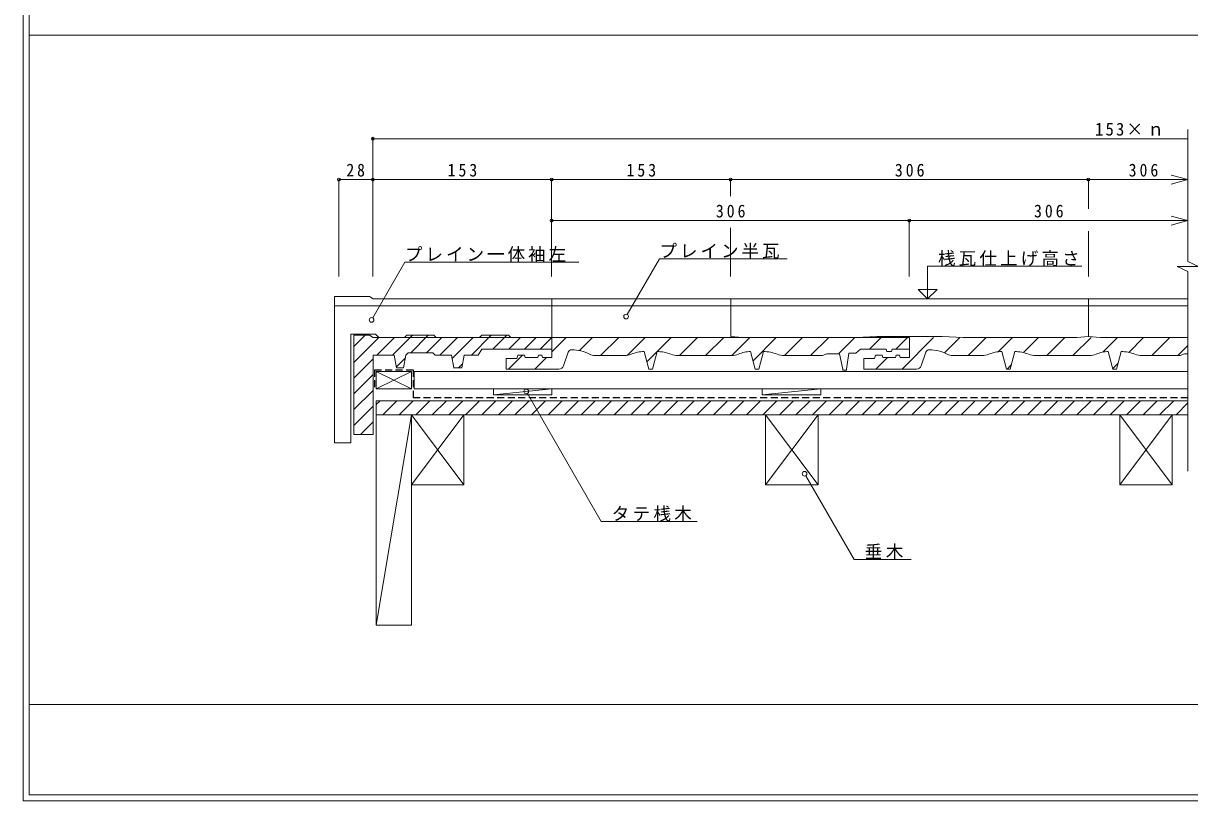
# Model space of a CAD drawing. Units: millimetres, scale not verified. Extents: x -941 to 1052, y -1622 to 1214.
# Drawn here: x -941 to 57, y -136 to 529 of the extents above; entities that cross this region are included whole.
import ezdxf

# ---------------------------------------------------------------- set-up
doc = ezdxf.new("R2010")
doc.units = ezdxf.units.MM
doc.header["$LTSCALE"] = 5
doc.header["$PDMODE"] = 32
doc.header["$PDSIZE"] = 2.5
doc.linetypes.add('DASHED1', pattern=[1.8, 1.2, -0.6])
doc.layers.add('3-2', color=4, linetype='Continuous')
doc.layers.add('4-0', color=3, linetype='Continuous', lineweight=18)
doc.styles.add('ＭＳ ゴシック', font='')
doc.styles.get('ＭＳ ゴシック').set_extended_font_data('MS Gothic')

msp = doc.modelspace()

# ---------------------------------------------------------------- linework, layer by layer
at = {"layer": '3-2', "color": 6, "linetype": 'DASHED1'}
for p, q in [((-640.872, 232.722), (-607.872, 232.722)), ((-640.872, 232.722), (-640.872, 216.222)), ((-607.872, 232.722), (-607.872, 208.722)), ((55.04, 208.722), (-607.872, 208.722))]:
    msp.add_line(p, q, dxfattribs=at)
at = {"layer": '4-0', "color": 7}
for p, q in [((-941.371, -135.949), (-941.371, 1214.051)), ((-642.372, 430.311), (-642.372, 395.311)), ((-642.372, 430.311), (55.04, 430.311)), ((55.04, 438.154), (55.04, 325.289)), ((55.04, 395.311), (40.551, 399.194)), ((-642.372, 395.311), (-671.371, 395.311)), ((-671.371, 395.311), (-671.371, 312.571)), ((-642.372, 395.311), (-489.372, 395.311)), ((-642.372, 395.311), (-642.372, 360.311)), ((-642.372, 395.311), (-642.372, 312.571)), ((-489.372, 395.311), (-489.372, 360.311)), ((-489.372, 395.311), (-336.288, 395.311)), ((-336.288, 395.311), (-30.148, 395.311)), ((-336.288, 395.311), (-336.288, 381.163)), ((-30.148, 395.311), (55.04, 395.311)), ((-30.148, 395.311), (-30.148, 370.349)), ((55.04, 395.311), (40.551, 391.429)), ((-489.372, 360.311), (-489.372, 312.571)), ((-489.372, 360.311), (-489.372, 312.571)), ((-489.372, 360.311), (-183.372, 360.311)), ((-183.372, 360.311), (-183.372, 312.571)), ((55.04, 360.311), (40.551, 364.194)), ((-336.288, 353.952), (-336.288, 312.571)), ((-30.148, 351.233), (-30.148, 312.571)), ((-614.874, 324.782), (-642.47, 276.983)), ((-614.874, 324.782), (-465.999, 324.782)), ((-397.126, 327.696), (-424.722, 279.897)), ((-397.126, 327.696), (-287.796, 327.696)), ((-167.669, 321.261), (-35.675, 321.261)), ((45.938, 321.007), (64.142, 321.007)), ((55.04, 316.723), (45.938, 321.007)), ((64.142, 321.007), (55.04, 325.289)), ((55.04, 145.844), (55.04, 316.723)), ((-446.876, 102.809), (-510.112, 212.337)), ((-639.372, 206.222), (55.04, 206.222)), ((-639.372, 194.222), (-639.372, 206.222)), ((-639.372, 202.864), (-636.014, 206.222)), ((-633.872, 194.222), (-621.871, 206.222)), ((-619.729, 194.222), (-607.729, 206.222)), ((-605.587, 194.222), (-593.586, 206.222)), ((-591.444, 194.222), (-579.444, 206.222)), ((-577.302, 194.222), (-565.302, 206.222)), ((-563.16, 194.222), (-551.159, 206.222)), ((-549.017, 194.222), (-537.017, 206.222)), ((-534.875, 194.222), (-522.875, 206.222)), ((-520.733, 194.222), (-508.732, 206.222)), ((-506.59, 194.222), (-494.59, 206.222)), ((-492.448, 194.222), (-480.448, 206.222)), ((-478.306, 194.222), (-466.305, 206.222)), ((-464.163, 194.222), (-452.163, 206.222)), ((-450.021, 194.222), (-438.021, 206.222)), ((-435.879, 194.222), (-423.878, 206.222)), ((-421.736, 194.222), (-409.736, 206.222)), ((-407.594, 194.222), (-395.593, 206.222)), ((-393.452, 194.222), (-381.451, 206.222)), ((-379.309, 194.222), (-367.309, 206.222)), ((-365.167, 194.222), (-353.166, 206.222)), ((-351.024, 194.222), (-339.024, 206.222)), ((-336.882, 194.222), (-324.882, 206.222)), ((-322.74, 194.222), (-310.739, 206.222)), ((-308.597, 194.222), (-296.597, 206.222)), ((-294.455, 194.222), (-282.455, 206.222)), ((-280.313, 194.222), (-268.312, 206.222)), ((-266.17, 194.222), (-254.17, 206.222)), ((-252.028, 194.222), (-240.028, 206.222)), ((-237.886, 194.222), (-225.885, 206.222)), ((-223.743, 194.222), (-211.743, 206.222)), ((-209.601, 194.222), (-197.601, 206.222)), ((-195.459, 194.222), (-183.458, 206.222)), ((-181.316, 194.222), (-169.316, 206.222)), ((-167.174, 194.222), (-155.173, 206.222)), ((-153.031, 194.222), (-141.031, 206.222)), ((-138.889, 194.222), (-126.889, 206.222)), ((-124.747, 194.222), (-112.746, 206.222)), ((-110.604, 194.222), (-98.604, 206.222)), ((-96.462, 194.222), (-84.462, 206.222)), ((-82.32, 194.222), (-70.319, 206.222)), ((-68.177, 194.222), (-56.177, 206.222)), ((-54.035, 194.222), (-42.035, 206.222)), ((-39.893, 194.222), (-27.892, 206.222)), ((-25.75, 194.222), (-13.75, 206.222)), ((-11.608, 194.222), (0.392, 206.222)), ((2.534, 194.222), (14.535, 206.222)), ((16.677, 194.222), (28.677, 206.222)), ((30.819, 194.222), (42.819, 206.222)), ((44.961, 194.222), (55.04, 204.3)), ((-639.372, 194.222), (55.04, 194.222)), ((-230.586, 70.433), (-271.918, 142.022)), ((-446.876, 102.809), (-364.876, 102.809)), ((-230.586, 70.433), (-181.71, 70.433)), ((-941.371, -135.949), (1048.629, -135.949))]:
    msp.add_line(p, q, dxfattribs=at)
at = {"layer": '4-0', "color": 2}
for q in [(-936.371, 1209.051), (1043.629, -130.949)]:
    msp.add_line((-936.371, -130.949), q, dxfattribs=at)
at = {"layer": '4-0', "color": 4}
for p, q in [((1043.629, 519.012), (-936.371, 519.012)), ((-639.372, 231.222), (-609.372, 231.222)), ((-639.372, 216.222), (-609.372, 216.222)), ((55.04, 216.222), (-606.872, 216.222)), ((-539.155, 211.222), (-489.155, 216.222)), ((-489.155, 216.232), (-489.155, 211.222)), ((-309.158, 211.222), (-259.158, 216.222)), ((-259.158, 216.232), (-259.158, 211.222)), ((-639.372, 194.222), (-609.372, 194.222)), ((-639.372, 194.222), (-639.372, 14.222)), ((-609.372, 194.222), (-639.372, 14.222)), ((-564.372, 194.222), (-609.372, 134.222)), ((-609.372, 194.222), (-609.372, 14.222)), ((-306.372, 134.222), (-261.372, 194.222)), ((-306.372, 194.222), (-306.372, 134.222)), ((-3.372, 134.222), (41.628, 194.222)), ((-3.372, 194.222), (-3.372, 134.222)), ((-609.372, 134.222), (-564.372, 134.222)), ((-306.372, 134.222), (-261.372, 134.222)), ((-3.372, 134.222), (41.628, 134.222)), ((-639.372, 14.222), (-609.372, 14.222)), ((-936.371, -53.59), (1043.629, -53.59))]:
    msp.add_line(p, q, dxfattribs=at)
at = {"layer": '4-0'}
for p, q in [((-645.148, 295.249), (-675.148, 295.249)), ((-675.148, 295.249), (-675.148, 287.249)), ((-642.148, 293.249), (-645.148, 295.249)), ((-489.148, 293.249), (-642.148, 293.249)), ((-489.148, 293.249), (-336.148, 293.249)), ((-489.148, 287.249), (-489.148, 293.249)), ((-489.148, 287.249), (-489.148, 293.249)), ((-336.148, 287.249), (-336.148, 293.249)), ((-336.148, 293.249), (-30.148, 293.249)), ((-336.148, 287.249), (-336.148, 293.249)), ((-30.148, 287.249), (-30.148, 293.249)), ((-30.148, 293.249), (55.04, 293.249)), ((-675.148, 287.249), (-675.148, 262.249)), ((-489.148, 287.249), (-675.148, 287.249)), ((-489.148, 262.249), (-489.148, 287.249)), ((-336.148, 262.249), (-336.148, 287.249)), ((-336.148, 287.249), (-30.148, 287.249)), ((-336.148, 262.249), (-336.148, 287.249)), ((-30.148, 262.249), (-30.148, 287.249)), ((-30.148, 287.249), (55.04, 287.249)), ((-661.148, 170.249), (-661.148, 262.249)), ((-648.793, 262.249), (-658.567, 252.475)), ((-658.567, 262.249), (-645.148, 262.249)), ((-658.567, 177.3), (-658.567, 262.249)), ((-637.322, 260.249), (-658.567, 239.004)), ((-645.148, 262.249), (-642.148, 260.249)), ((-642.148, 260.249), (-615.148, 260.249)), ((-637.148, 260.249), (-639.148, 262.249)), ((-623.852, 260.249), (-638.852, 245.249)), ((-637.148, 260.249), (-489.148, 260.249)), ((-608.381, 262.249), (-625.381, 245.249)), ((-615.148, 260.249), (-613.148, 262.249)), ((-613.148, 262.249), (-590.148, 262.249)), ((-594.911, 262.249), (-609.911, 247.249)), ((-583.441, 260.249), (-596.441, 247.249)), ((-590.148, 262.249), (-588.148, 260.249)), ((-588.148, 260.249), (-551.148, 260.249)), ((-569.97, 260.249), (-584.97, 245.249)), ((-556.5, 260.249), (-574.587, 242.162)), ((-541.03, 262.249), (-558.03, 245.249)), ((-551.148, 260.249), (-549.148, 262.249)), ((-549.148, 262.249), (-526.148, 262.249)), ((-527.559, 262.249), (-539.559, 250.249)), ((-526.148, 262.249), (-524.148, 260.249)), ((-516.089, 260.249), (-526.089, 250.249)), ((-524.148, 260.249), (-489.148, 260.249)), ((-502.618, 260.249), (-512.618, 250.249)), ((-489.148, 260.249), (-499.148, 250.249)), ((-489.148, 262.249), (-489.148, 260.249)), ((-489.148, 260.249), (-336.148, 260.249)), ((-489.148, 247.937), (-476.836, 260.249)), ((-489.148, 260.249), (-183.148, 260.249)), ((-489.148, 243.249), (-489.148, 260.249)), ((-489.148, 260.249), (-489.148, 250.249)), ((-465.567, 249.067), (-454.386, 260.249)), ((-447.435, 244.749), (-431.935, 260.249)), ((-424.8, 244.933), (-409.484, 260.249)), ((-407.808, 239.474), (-387.034, 260.249)), ((-380.083, 244.749), (-364.583, 260.249)), ((-357.632, 244.749), (-342.132, 260.249)), ((-336.148, 262.249), (-336.148, 261.249)), ((-336.148, 262.249), (-336.148, 260.249)), ((-335.182, 244.749), (-319.682, 260.249)), ((-326.148, 260.249), (-229.148, 260.249)), ((-317.06, 240.42), (-297.231, 260.249)), ((-290.28, 244.749), (-274.78, 260.249)), ((-267.83, 244.749), (-252.33, 260.249)), ((-243.879, 246.249), (-229.879, 260.249)), ((-211.148, 261.249), (-229.148, 260.249)), ((-228.821, 260.267), (-228.815, 260.249)), ((-217.429, 250.249), (-207.429, 260.249)), ((-194.978, 250.249), (-184.978, 260.249)), ((-189.527, 233.249), (-162.527, 260.249)), ((-183.148, 260.249), (-183.148, 250.249)), ((-183.148, 243.249), (-183.148, 260.249)), ((-153.272, 247.054), (-140.077, 260.249)), ((-137.148, 260.249), (-40.148, 260.249)), ((-133.126, 244.749), (-117.626, 260.249)), ((-107.36, 248.064), (-95.175, 260.249)), ((-85.64, 247.334), (-72.725, 260.249)), ((-65.774, 244.749), (-50.274, 260.249)), ((-43.323, 244.749), (-27.823, 260.249)), ((-30.148, 261.249), (-30.148, 262.249)), ((-30.148, 262.249), (-30.148, 261.249)), ((-20.148, 260.249), (55.04, 260.249)), ((-17.813, 247.809), (-5.373, 260.249)), ((4.387, 247.558), (17.078, 260.249)), ((24.028, 244.749), (39.528, 260.249)), ((-549.148, 250.249), (-552.148, 245.249)), ((-549.148, 250.249), (-489.148, 250.249)), ((-225.148, 250.249), (-229.148, 246.749)), ((-203.148, 250.249), (-225.148, 250.249)), ((-203.148, 250.249), (-202.648, 248.249)), ((-198.648, 248.249), (-198.148, 250.249)), ((-183.148, 250.249), (-198.148, 250.249)), ((46.479, 244.749), (55.04, 253.309)), ((-642.148, 241.953), (-658.567, 225.534)), ((-642.148, 245.249), (-624.148, 245.249)), ((-622.148, 234.249), (-624.148, 245.249)), ((-614.645, 242.515), (-622.265, 234.895)), ((-614.148, 245.249), (-616.148, 234.249)), ((-612.148, 247.249), (-614.148, 245.249)), ((-612.148, 247.249), (-591.148, 247.249)), ((-589.148, 245.249), (-591.148, 247.249)), ((-589.148, 245.249), (-575.148, 245.249)), ((-573.148, 234.249), (-575.148, 245.249)), ((-564.148, 245.249), (-566.148, 234.249)), ((-564.148, 245.249), (-552.148, 245.249)), ((-528.148, 242.249), (-519.148, 242.249)), ((-528.148, 233.249), (-528.148, 242.249)), ((-526.287, 233.249), (-514.287, 245.249)), ((-519.148, 242.249), (-518.398, 245.249)), ((-518.398, 245.249), (-512.648, 245.249)), ((-512.648, 245.249), (-512.148, 243.249)), ((-512.148, 243.249), (-501.148, 243.249)), ((-503.836, 233.249), (-493.836, 243.249)), ((-501.148, 243.249), (-500.648, 245.249)), ((-500.648, 245.249), (-497.648, 245.249)), ((-497.648, 245.249), (-497.148, 243.249)), ((-497.148, 243.249), (-489.148, 243.249)), ((-475.148, 247.615), (-479.148, 236.094)), ((-427.148, 244.749), (-452.148, 244.749)), ((-406.148, 233.249), (-410.148, 248.249)), ((-399.148, 248.249), (-403.148, 233.249)), ((-335.148, 244.749), (-381.148, 244.749)), ((-315.148, 233.249), (-319.148, 248.249)), ((-308.148, 248.249), (-312.148, 233.249)), ((-259.148, 244.749), (-290.148, 244.749)), ((-243.148, 246.249), (-253.148, 246.249)), ((-240.148, 233.249), (-243.148, 246.249)), ((-235.148, 246.749), (-237.148, 233.249)), ((-229.148, 246.749), (-235.148, 246.749)), ((-222.148, 242.249), (-213.148, 242.249)), ((-222.148, 233.249), (-222.148, 242.249)), ((-213.148, 242.249), (-212.398, 245.249)), ((-212.398, 245.249), (-206.648, 245.249)), ((-211.978, 233.249), (-201.978, 243.249)), ((-206.648, 245.249), (-206.148, 243.249)), ((-206.148, 243.249), (-195.148, 243.249)), ((-198.648, 248.249), (-202.648, 248.249)), ((-195.148, 243.249), (-194.648, 245.249)), ((-194.648, 245.249), (-191.648, 245.249)), ((-191.648, 245.249), (-191.148, 243.249)), ((-191.148, 243.249), (-183.148, 243.249)), ((-169.148, 247.615), (-173.148, 236.094)), ((-121.148, 244.749), (-146.148, 244.749)), ((-100.148, 233.249), (-104.148, 248.249)), ((-93.148, 248.249), (-97.148, 233.249)), ((-29.148, 244.749), (-75.148, 244.749)), ((-9.148, 233.249), (-13.148, 248.249)), ((-2.148, 248.249), (-6.148, 233.249)), ((46.852, 244.749), (15.852, 244.749)), ((55.04, 246.249), (52.852, 246.249)), ((-616.148, 234.249), (-622.148, 234.249)), ((-566.148, 234.249), (-573.201, 234.249)), ((-565.508, 237.771), (-569.03, 234.249)), ((-483.148, 233.249), (-528.148, 233.249)), ((-403.148, 233.249), (-406.148, 233.249)), ((-312.148, 233.249), (-315.148, 233.249)), ((-240.148, 232.249), (-240.148, 233.249)), ((-237.148, 232.249), (-240.148, 232.249)), ((-237.148, 233.249), (-237.148, 232.249)), ((-177.148, 233.249), (-222.148, 233.249)), ((-97.148, 233.249), (-100.148, 233.249)), ((-99.725, 233.249), (-96.211, 236.763)), ((-9.311, 233.86), (-4.776, 238.395)), ((-6.148, 233.249), (-9.148, 233.249)), ((-642.148, 228.482), (-658.567, 212.063)), ((-642.148, 215.012), (-658.567, 198.593)), ((-642.148, 201.542), (-658.567, 185.123)), ((-642.148, 188.071), (-652.919, 177.3))]:
    msp.add_line(p, q, dxfattribs=at)
at = {"layer": '4-0', "color": 7}
for points in [[(-183.372, 360.311), (55.04, 360.311), (40.551, 356.429)], [(-167.669, 321.261), (-167.669, 293.249), (-159.612, 301.305)], [(-167.669, 293.249), (-175.725, 301.305), (-159.613, 301.305)]]:
    msp.add_lwpolyline(points, dxfattribs=at)
at = {"layer": '4-0'}
for points in [[(-30.148, 262.249), (-30.148, 287.249), (-30.148, 293.249)], [(-489.148, 260.249), (-489.148, 262.249), (-489.148, 287.249), (-336.148, 287.249)], [(-661.148, 170.249), (-675.148, 170.249), (-675.148, 262.249)], [(-639.148, 262.249), (-640.148, 263.249), (-661.148, 263.249), (-661.148, 262.249)], [(-326.148, 260.249), (-336.148, 261.249), (-336.148, 262.249)], [(-137.148, 260.249), (-155.148, 261.249), (-211.148, 261.249)], [(-30.148, 262.249), (-30.148, 261.249), (-40.148, 260.249)], [(-20.148, 260.249), (-30.148, 261.249), (-30.148, 262.249)], [(-658.567, 177.3), (-642.148, 177.3), (-642.148, 245.249)]]:
    msp.add_lwpolyline(points, dxfattribs=at)
at = {"layer": '4-0', "color": 4}
msp.add_lwpolyline([(-639.372, 216.222), (-609.372, 231.222), (-609.372, 216.222), (-639.372, 231.222)], close=True, dxfattribs=at)
for points in [[(55.04, 231.222), (-606.872, 231.222), (-606.872, 216.222)], [(-539.155, 216.222), (-539.155, 211.222), (-489.155, 211.222)], [(-309.158, 216.222), (-309.158, 211.222), (-259.158, 211.222)], [(-564.372, 194.222), (-564.372, 134.222), (-609.372, 194.222)], [(-261.372, 194.222), (-261.372, 134.222), (-306.372, 194.222)], [(41.628, 194.222), (41.628, 134.222), (-3.372, 194.222)]]:
    msp.add_lwpolyline(points, dxfattribs=at)
at = {"layer": '4-0', "color": 7}
for centre in [(-425.722, 278.165), (-643.47, 275.25), (-511.112, 214.07), (-272.917, 143.755)]:
    msp.add_circle(centre, 2, dxfattribs=at)
at = {"layer": '4-0'}
for centre, radius, start, end in [((-472.148, 246.573), 3.176, 90, 160.85266), ((-472.148, 217.645), 32.104, 61.92751, 90), ((-166.148, 246.573), 3.176, 90, 160.85266), ((-166.148, 217.645), 32.104, 61.92751, 90), ((-452.148, 255.145), 10.396, 241.92751, 270), ((-427.148, 259.787), 15.039, 270, 293.26727), ((-410.148, 220.252), 27.997, 90, 113.26727), ((-399.148, 216.999), 31.25, 67.99292, 90), ((-381.148, 261.535), 16.786, 247.99292, 270), ((-335.148, 258.14), 13.391, 270, 294.67817), ((-319.148, 223.319), 24.93, 90, 114.67817), ((-308.148, 216.999), 31.25, 67.99292, 90), ((-290.148, 261.535), 16.786, 247.99292, 270), ((-259.148, 251.124), 6.375, 270, 298.07249), ((-253.148, 239.874), 6.375, 90, 118.07249), ((-146.148, 255.145), 10.396, 241.92751, 270), ((-121.148, 259.787), 15.039, 270, 293.26727), ((-104.148, 220.252), 27.997, 90, 113.26727), ((-93.148, 216.999), 31.25, 67.99292, 90), ((-75.148, 261.535), 16.786, 247.99292, 270), ((-29.148, 258.14), 13.391, 270, 294.67817), ((-13.148, 223.319), 24.93, 90, 114.67817), ((-2.148, 216.999), 31.25, 67.99292, 90), ((15.852, 261.535), 16.786, 247.99292, 270), ((46.852, 251.124), 6.375, 270, 298.07249), ((52.852, 239.874), 6.375, 90, 118.07249), ((-483.148, 237.483), 4.234, 270, 340.85266), ((-177.148, 237.483), 4.234, 270, 340.85266)]:
    msp.add_arc(centre, radius, start, end, dxfattribs=at)
at = {"layer": '4-0', "color": 7}
for p in [(-642.372, 430.311), (-671.371, 395.311), (-642.372, 395.311), (-489.372, 395.311), (-489.372, 395.311), (-336.288, 395.311), (-30.148, 395.311), (-489.372, 360.311), (-183.372, 360.311)]:
    msp.add_point(p, dxfattribs=at)

# ---------------------------------------------------------------- texts
at = {"layer": '4-0', "color": 2, "char_height": 11, "attachment_point": 7, "style": 'ＭＳ ゴシック'}
for s, insert in [('\\T1.26;\\W0.95;153×ｎ', (-24.441, 432.811)), ('\\T1.36;\\W0.9;28', (-664.996, 397.811)), ('\\T1.38;\\W0.9;153', (-578.372, 397.811)), ('\\T1.38;\\W0.9;153', (-425.33, 397.811)), ('\\T1.38;\\W0.9;306', (-195.718, 397.811)), ('\\T1.38;\\W0.9;306', (4.321, 397.811)), ('\\T1.38;\\W0.9;306', (-348.872, 362.811)), ('\\T1.38;\\W0.9;306', (-76.666, 362.811)), ('\\T1.17;プレイン半瓦', (-397.126, 327.696)), ('\\T1.17;プレイン一体袖左', (-614.874, 324.782)), ('\\T1.18;\\~桟瓦仕上げ高さ', (-167.669, 321.261)), ('\\T1.19;\\~タテ桟木', (-446.876, 102.809)), ('\\T1.21;\\~垂木', (-230.586, 70.433))]:
    msp.add_mtext(s, dxfattribs=dict(at, insert=insert))

doc.saveas('drawing.dxf')
